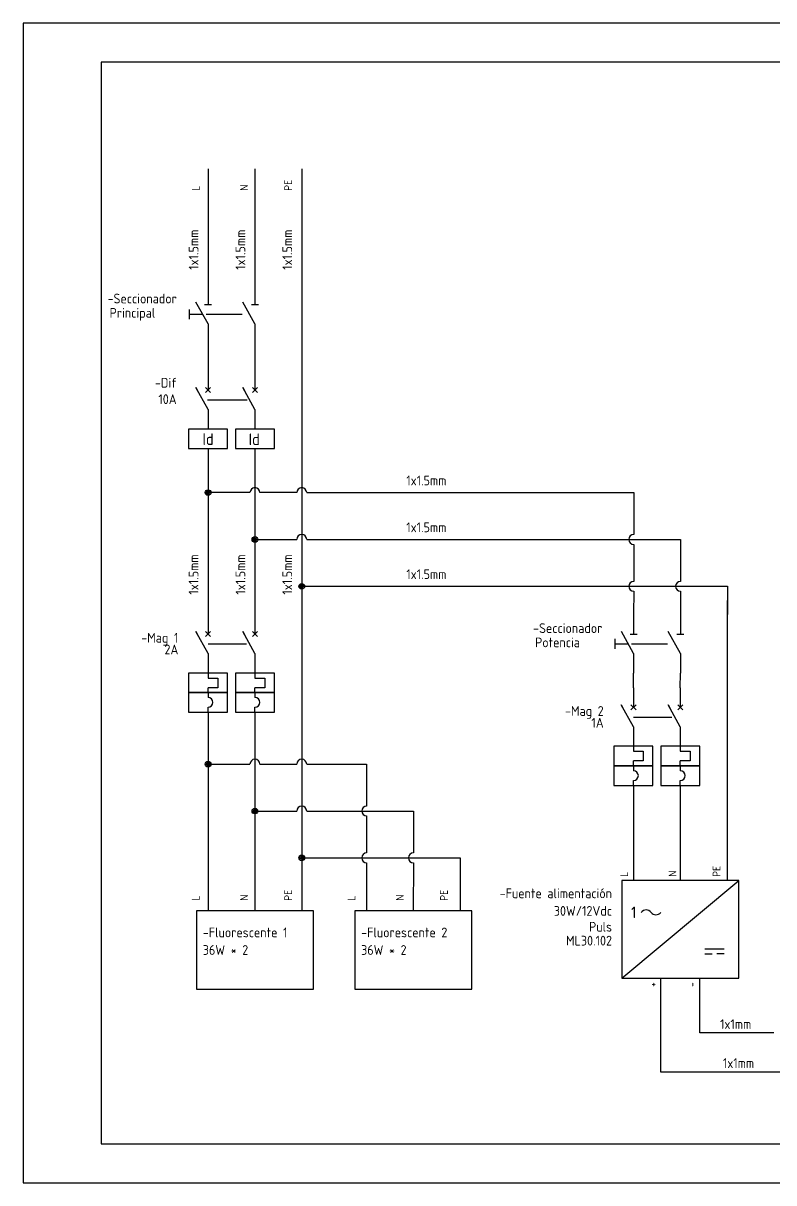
# Model space of a CAD drawing. Header units: millimetres. Extents: x 0 to 2100, y 0 to 297.
# Drawn here: x 0 to 192.3, y 0 to 297 of the extents above; entities that cross this region are included whole.
import ezdxf
from ezdxf.enums import TextEntityAlignment as Align

# ---------------------------------------------------------------- set-up
doc = ezdxf.new("R2010")
doc.units = ezdxf.units.MM
for name, color, linetype in [('Cajetin1', 7, 'Continuous'), ('DESC', 250, 'Continuous'), ('Hoja', 7, 'Continuous'), ('LINK', 9, 'Continuous'), ('MISC', 7, 'Continuous'), ('SYMS', 7, 'Continuous'), ('TAGS', 178, 'Continuous'), ('TERMS', 250, 'Continuous'), ('WIREREF', 10, 'Continuous'), ('YEL_14_THHN', 1, 'Continuous')]:
    doc.layers.add(name, color=color, linetype=linetype)
doc.styles.add('WD_IEC', font='ISOCP2.shx', dxfattribs={"width": 0.9, "height": 4})

# ---------------------------------------------------------------- blocks, each defined once
blk = doc.blocks.new('VCB11Q17')
for p, q in [((0, 7.5), (0, 2.5)), ((0, -2.5), (-3.12, 3.12)), ((-3.12, 3.12), (-2.52, 2.03)), ((-0.66, 1.84), (0.66, 3.16)), ((-0.66, 3.16), (0.66, 1.84)), ((0, -2.5), (0, -7.5)), ((0, -12.5), (0, -17.5))]:
    blk.add_line(p, q)
blk.add_lwpolyline([(-5, -7.5), (-5, -12.5), (5, -12.5), (5, -7.5)], close=True)
at = {"style": 'WD_IEC'}
for tag, p in [('INST', (-4.22, 9.11)), ('LOC', (-4.22, 6.11)), ('TAG1', (-4.22, 3.11)), ('RATING1', (-5.86, -5.86)), ('DESC1', (-5.86, -8.86)), ('DESC2', (-5.86, -11.86)), ('DESC3', (-5.86, -14.86))]:
    blk.add_attdef(tag, text='', height=2.5, dxfattribs=at).set_placement(p, align=Align.RIGHT)
blk.add_attdef('TERM01', text='', height=2, rotation=90, dxfattribs=at).set_placement((-1, 7.5), align=Align.RIGHT)
at = {"style": 'WD_IEC', "flags": 1}
for tag, p, height in [('X2TERM01', (0, 7.5), 0.32), ('MFG', (2.75, 6.5), 1.5), ('CAT', (2.75, 4), 1.5), ('X4LINK', (-2, 0), 0.32), ('X1LINK', (-0.13, 0), 0.32), ('CONTACT', (-5, -7.5), 1), ('COMMON', (-3.75, -8.75), 1), ('ASSYCODE', (0.69, -13.77), 1), ('FAMILY', (0.69, -15.27), 1), ('X8TERM02', (0, -17.5), 0.32), ('CATDESC', (0.69, -16.77), 1)]:
    blk.add_attdef(tag, p, '', height=height, dxfattribs=at)
at = {"lineweight": 15, "style": 'WD_IEC'}
blk.add_attdef('XREF', text='', height=2.5, dxfattribs=at).set_placement((-5.86, -2.86), align=Align.RIGHT)
at = {"style": 'WD_IEC'}
blk.add_attdef('I', text='', height=3, dxfattribs=at).set_placement((0.01, -11.58), align=Align.CENTER)
blk.add_attdef('TERM02', (-1, -17.5), '', height=2, rotation=90, dxfattribs=at)
blk = doc.blocks.new('VCB21Q17')
for p, q in [((0, 7.5), (0, 2.5)), ((0, -2.5), (-3.12, 3.12)), ((-3.12, 3.12), (-2.52, 2.03)), ((-0.66, 1.84), (0.66, 3.16)), ((-0.66, 3.16), (0.66, 1.84)), ((0, -2.5), (0, -7.5)), ((0, -12.5), (0, -17.5))]:
    blk.add_line(p, q)
blk.add_lwpolyline([(-5, -7.5), (-5, -12.5), (5, -12.5), (5, -7.5)], close=True)
at = {"style": 'WD_IEC'}
for tag, p in [('INST', (-4.39, 9.55)), ('LOC', (-4.39, 6.55)), ('TAG2', (-4.39, 3.55)), ('DESC1', (-6.42, -7.3)), ('DESC2', (-6.42, -10.3)), ('DESC3', (-6.42, -13.3))]:
    blk.add_attdef(tag, text='', height=2.5, dxfattribs=at).set_placement(p, align=Align.RIGHT)
blk.add_attdef('TERM01', text='', height=2, rotation=90, dxfattribs=at).set_placement((-1, 7.5), align=Align.RIGHT)
at = {"style": 'WD_IEC', "flags": 1}
for tag, p, height in [('X2TERM01', (0, 7.5), 0.32), ('X4LINK', (-2, 0), 0.32), ('X1LINK', (-0.12, 0), 0.32), ('CONTACT', (-5, -7.5), 1), ('FAMILY', (0.69, -15.27), 1), ('X8TERM02', (0, -17.5), 0.32)]:
    blk.add_attdef(tag, p, '', height=height, dxfattribs=at)
at = {"lineweight": 15, "style": 'WD_IEC'}
blk.add_attdef('XREF', text='', height=2.5, dxfattribs=at).set_placement((-6.42, -1.3), align=Align.RIGHT)
at = {"style": 'WD_IEC', "flags": 1}
blk.add_attdef('RATING1', text='', height=2.5, dxfattribs=at).set_placement((-6.42, -4.3), align=Align.RIGHT)
at = {"style": 'WD_IEC'}
blk.add_attdef('I', text='', height=3, dxfattribs=at).set_placement((-0.18, -11.62), align=Align.CENTER)
blk.add_attdef('TERM02', (-1, -17.5), '', height=2, rotation=90, dxfattribs=at)
blk = doc.blocks.new('VDS11Q65')
for p, q in [((0, 7.5), (0, 2.5)), ((0, -2.5), (-3.12, 3.13)), ((-4.83, 1.25), (-4.83, -1.25)), ((-0.88, 2.5), (0.88, 2.5)), ((-4.83, 0), (-1.39, 0)), ((0, -2.5), (0, -7.5))]:
    blk.add_line(p, q)
at = {"style": 'WD_IEC'}
for tag, p in [('INST', (-8, 8.77)), ('LOC', (-8, 5.77)), ('TAG1', (-8, 2.77)), ('RATING1', (-8, -6.35)), ('DESC1', (-8, -12.35)), ('DESC2', (-8, -15.35)), ('DESC3', (-8, -18.35))]:
    blk.add_attdef(tag, text='', height=2.5, dxfattribs=at).set_placement(p, align=Align.RIGHT)
blk.add_attdef('TERM01', text='', height=2, rotation=90, dxfattribs=at).set_placement((-1, 7.5), align=Align.RIGHT)
at = {"style": 'WD_IEC', "flags": 1}
for tag, p, height in [('X2TERM01', (0, 7.5), 0.32), ('MFG', (2.75, 6.5), 1.5), ('CAT', (2.75, 4), 1.5), ('X4LINK', (-5.69, 0), 0.32), ('X1LINK', (-0.5, 0), 0.32), ('X8TERM02', (0, -7.5), 0.32), ('ASSYCODE', (1, -9), 1), ('FAMILY', (1, -10.5), 1), ('CATDESC', (1, -12), 1), ('CONTACT', (1, -13.5), 1)]:
    blk.add_attdef(tag, p, '', height=height, dxfattribs=at)
at = {"style": 'WD_IEC'}
blk.add_attdef('TERM02', (-1, -7.5), '', height=2, rotation=90, dxfattribs=at)
at = {"lineweight": 15, "style": 'WD_IEC'}
blk.add_attdef('XREF', text='', height=2.5, dxfattribs=at).set_placement((-8, -9.35), align=Align.RIGHT)
blk = doc.blocks.new('VDS21Q65')
for p, q in [((0, 7.5), (0, 2.5)), ((0, -2.5), (-3.12, 3.13)), ((-0.88, 2.5), (0.88, 2.5)), ((0, -2.5), (0, -7.5))]:
    blk.add_line(p, q)
at = {"style": 'WD_IEC'}
for tag, p in [('INST', (-7.3, 7.4)), ('LOC', (-7.3, 4.4)), ('TAG2', (-7.3, 1.4)), ('RATING1', (-8, -6.66)), ('DESC1', (-8, -12.66)), ('DESC2', (-8, -15.66)), ('DESC3', (-8, -18.66))]:
    blk.add_attdef(tag, text='', height=2.5, dxfattribs=at).set_placement(p, align=Align.RIGHT)
blk.add_attdef('TERM01', text='', height=2, rotation=90, dxfattribs=at).set_placement((-1, 7.5), align=Align.RIGHT)
at = {"style": 'WD_IEC', "flags": 1}
for tag, p, height in [('X2TERM01', (0, 7.5), 0.32), ('X4LINK', (-3.29, 0), 0.32), ('X1LINK', (-0.5, 0), 0.32), ('X8TERM02', (0, -7.5), 0.32), ('FAMILY', (1, -10.81), 1), ('CONTACT', (1, -13.81), 1)]:
    blk.add_attdef(tag, p, '', height=height, dxfattribs=at)
at = {"style": 'WD_IEC'}
blk.add_attdef('TERM02', (-1, -7.5), '', height=2, rotation=90, dxfattribs=at)
at = {"lineweight": 15, "style": 'WD_IEC'}
blk.add_attdef('XREF', text='', height=2.5, dxfattribs=at).set_placement((-8, -9.66), align=Align.RIGHT)
blk = doc.blocks.new('WDDOT')
for radius in [0.72, 0.449, 0.223]:
    blk.add_circle((0, 0), radius)
blk = doc.blocks.new('VCB11Q9')
for p, q in [((0, 7.5), (0, 2.5)), ((0, -2.5), (-3.12, 3.12)), ((-3.12, 3.12), (-2.52, 2.03)), ((-0.66, 1.84), (0.66, 3.16)), ((-0.66, 3.16), (0.66, 1.84)), ((0, -2.5), (0, -7.5)), ((0, -7.5), (0, -8.75)), ((0, -8.75), (2.5, -8.75)), ((2.5, -8.75), (2.5, -11.25)), ((0, -12.5), (0, -11.25)), ((2.5, -11.25), (0, -11.25)), ((0, -12.5), (0, -13.75)), ((0, -17.5), (0, -16.25)), ((0, -17.5), (0, -22.5))]:
    blk.add_line(p, q)
for points in [[(-5, -7.5), (-5, -12.5), (5, -12.5), (5, -7.5)], [(-5, -12.5), (-5, -17.5), (5, -17.5), (5, -12.5)]]:
    blk.add_lwpolyline(points, close=True)
blk.add_arc((0, -15), 1.25, 270, 90)
at = {"style": 'WD_IEC'}
for tag, p in [('INST', (-7.62, 6.3)), ('LOC', (-7.62, 3.3)), ('TAG1', (-7.62, 0.3)), ('RATING1', (-7.62, -2.7)), ('DESC1', (-7.62, -15.05)), ('DESC2', (-7.62, -18.05)), ('DESC3', (-7.62, -21.05))]:
    blk.add_attdef(tag, text='', height=2.5, dxfattribs=at).set_placement(p, align=Align.RIGHT)
blk.add_attdef('TERM01', text='', height=2, rotation=90, dxfattribs=at).set_placement((-1, 7.5), align=Align.RIGHT)
at = {"style": 'WD_IEC', "flags": 1}
for tag, p, height in [('X2TERM01', (0, 7.5), 0.32), ('X4LINK', (-2.15, 0), 0.32), ('X1LINK', (0.02, 0), 0.32), ('CONTACT', (-5.15, -7.55), 1), ('COMMON', (-3.9, -8.8), 1), ('ASSYCODE', (0.69, -18.77), 1), ('FAMILY', (0.69, -20.27), 1), ('CATDESC', (0.69, -21.77), 1), ('X8TERM02', (0, -22.5), 0.32)]:
    blk.add_attdef(tag, p, '', height=height, dxfattribs=at)
at = {"style": 'WD_IEC', "flags": 9}
for tag, p in [('MFG', (7.81, 5.44)), ('CAT', (7.81, 2.94))]:
    blk.add_attdef(tag, text='', height=1.5, dxfattribs=at).set_placement(p, align=Align.RIGHT)
at = {"lineweight": 15, "style": 'WD_IEC'}
blk.add_attdef('XREF', text='', height=2.5, dxfattribs=at).set_placement((-7.62, -12.05), align=Align.RIGHT)
at = {"style": 'WD_IEC'}
blk.add_attdef('TERM02', (-1, -22.5), '', height=2, rotation=90, dxfattribs=at)
blk = doc.blocks.new('VCB21Q9')
for p, q in [((0, 7.5), (0, 2.5)), ((0, -2.5), (-3.12, 3.12)), ((-3.12, 3.12), (-2.52, 2.03)), ((-0.66, 1.84), (0.66, 3.16)), ((-0.66, 3.16), (0.66, 1.84)), ((0, -2.5), (0, -7.5)), ((0, -7.5), (0, -8.75)), ((0, -8.75), (2.5, -8.75)), ((2.5, -8.75), (2.5, -11.25)), ((0, -12.5), (0, -11.25)), ((2.5, -11.25), (0, -11.25)), ((0, -12.5), (0, -13.75)), ((0, -17.5), (0, -16.25)), ((0, -17.5), (0, -22.5))]:
    blk.add_line(p, q)
for points in [[(-5, -7.5), (-5, -12.5), (5, -12.5), (5, -7.5)], [(-5, -12.5), (-5, -17.5), (5, -17.5), (5, -12.5)]]:
    blk.add_lwpolyline(points, close=True)
blk.add_arc((0, -15), 1.25, 270, 90)
at = {"style": 'WD_IEC'}
for tag, p in [('INST', (-5.27, 9.9)), ('LOC', (-5.27, 6.9)), ('TAG2', (-5.27, 3.9)), ('DESC1', (-8.42, -12.55)), ('DESC2', (-8.42, -15.55)), ('DESC3', (-8.42, -18.55))]:
    blk.add_attdef(tag, text='', height=2.5, dxfattribs=at).set_placement(p, align=Align.RIGHT)
blk.add_attdef('TERM01', text='', height=2, rotation=90, dxfattribs=at).set_placement((-1, 7.5), align=Align.RIGHT)
at = {"style": 'WD_IEC', "flags": 1}
for tag, p, height in [('X2TERM01', (0, 7.5), 0.32), ('X4LINK', (-2.15, 0), 0.32), ('X1LINK', (-0.13, 0), 0.32), ('CONTACT', (-5.15, -7.55), 1), ('FAMILY', (0.69, -20.27), 1), ('X8TERM02', (0, -22.5), 0.32)]:
    blk.add_attdef(tag, p, '', height=height, dxfattribs=at)
at = {"lineweight": 15, "style": 'WD_IEC'}
blk.add_attdef('XREF', text='', height=2.5, dxfattribs=at).set_placement((-8.42, -6.55), align=Align.RIGHT)
at = {"style": 'WD_IEC', "flags": 1}
blk.add_attdef('RATING1', text='', height=2.5, dxfattribs=at).set_placement((-8.42, -9.55), align=Align.RIGHT)
at = {"style": 'WD_IEC'}
blk.add_attdef('TERM02', (-1, -22.5), '', height=2, rotation=90, dxfattribs=at)
blk = doc.blocks.new('VPW1_1PH')
for p, q in [((-5, -25), (25, 0)), ((16.25, -17.5), (21.25, -17.5)), ((16.25, -18.75), (18.125, -18.75)), ((21.25, -18.75), (19.375, -18.75))]:
    blk.add_line(p, q)
blk.add_lwpolyline([(-5, 0), (-5, -25), (25, -25), (25, 0)], close=True)
for centre, start, end in [((1.25, -9.0625), 36.869898, 143.130102), ((3.75, -7.1875), 216.869898, 323.130102)]:
    blk.add_arc(centre, 1.5625, start, end)
at = {"style": 'WD_IEC'}
blk.add_text('1', height=3, dxfattribs=at).set_placement((-1.25, -8.125), align=Align.MIDDLE_RIGHT)
for tag, p in [('TERM02', (9, 1)), ('TERM03', (19, 1)), ('TERM01', (-1, 1))]:
    blk.add_attdef(tag, p, '', height=2, rotation=90, dxfattribs=at)
for tag, p in [('INST', (-7.5, 2.5)), ('LOC', (-7.5, -1)), ('TAG1', (-7.5, -4.5)), ('RATING1', (-7.5, -9)), ('XREF', (-7.5, -13)), ('DESC1', (-7.5, -16.85)), ('DESC2', (-7.5, -20.35)), ('DESC3', (-7.5, -23.85))]:
    blk.add_attdef(tag, text='', height=2.5, dxfattribs=at).set_placement(p, align=Align.RIGHT)
at = {"style": 'WD_IEC', "flags": 1}
for tag, p, height in [('X2TERM01', (0, 0), 0.32), ('X2TERM02', (10, 0), 0.32), ('X2TERM03', (20, 0), 0.32), ('MFG', (27.75, -1), 1.5), ('CAT', (27.75, -3.5), 1.5), ('ASSYCODE', (26, -21.5), 1), ('FAMILY', (26, -23), 1), ('CATDESC', (26, -24.5), 1), ('X8TERM04', (5, -25), 0.32), ('X8TERM05', (15, -25), 0.32)]:
    blk.add_attdef(tag, p, '', height=height, dxfattribs=at)
at = {"style": 'WD_IEC'}
for tag, p in [('TERM04', (4, -26)), ('TERM05', (14, -26))]:
    blk.add_attdef(tag, text='', height=2, rotation=90, dxfattribs=at).set_placement(p, align=Align.RIGHT)

msp = doc.modelspace()

# ---------------------------------------------------------------- linework, layer by layer
for points in [[(44.38, 49.63), (74.38, 49.63), (74.38, 69.63), (44.38, 69.63)], [(84.95, 49.63), (114.95, 49.63), (114.95, 69.63), (84.95, 69.63)]]:
    msp.add_lwpolyline(points, close=True)
at = {"layer": 'Cajetin1'}
msp.add_lwpolyline([(20, 10), (410, 10), (410, 287), (20, 287)], close=True, dxfattribs=at)
at = {"layer": 'Hoja'}
msp.add_lwpolyline([(0, 0), (420, 0), (420, 297), (0, 297)], close=True, dxfattribs=at)
at = {"layer": 'LINK'}
for points in [[(46.88, 222.46), (56.1, 222.46)], [(47.25, 200.55), (57.38, 200.55)], [(47.41, 138.04), (57.23, 138.04)], [(155.91, 138.04), (165.12, 138.04)], [(156.4, 119.29), (166.23, 119.29)]]:
    msp.add_lwpolyline(points, dxfattribs=at)
at = {"layer": 'WIREREF'}
for p, q in [((47.38, 214.96), (47.38, 208.05)), ((59.38, 214.96), (59.38, 208.05)), ((58.11, 176.77), (47.38, 176.77)), ((70.11, 176.77), (60.65, 176.77)), ((180.43, 145.54), (180.38, 77.39)), ((156.38, 126.79), (156.41, 130.54)), ((168.38, 126.79), (168.41, 130.54)), ((47.38, 115.54), (47.38, 69.63)), ((59.38, 115.54), (59.38, 69.63)), ((71.38, 115.54), (71.38, 69.63)), ((156.38, 96.79), (156.38, 77.39)), ((168.38, 96.79), (168.38, 77.39)), ((189.47, 38.38), (173.38, 38.38)), ((192.34, 38.38), (189.47, 38.38)), ((189.47, 28.38), (163.38, 28.38)), ((202.34, 28.38), (189.47, 28.38))]:
    msp.add_line(p, q, dxfattribs=at)
at = {"layer": 'YEL_14_THHN'}
for p, q in [((47.38, 259.7), (47.38, 229.96)), ((59.38, 259.7), (59.38, 229.96)), ((71.38, 259.7), (71.38, 183.05)), ((47.38, 183.05), (47.38, 145.54)), ((59.38, 183.05), (59.38, 145.54)), ((71.38, 183.05), (71.38, 115.54)), ((72.65, 176.77), (119.57, 176.77)), ((119.57, 176.77), (156.44, 176.77)), ((156.44, 176.77), (156.44, 166.04)), ((59.38, 164.77), (70.11, 164.77)), ((72.65, 164.77), (119.57, 164.77)), ((119.57, 164.77), (168.44, 164.77)), ((156.44, 163.5), (156.44, 154.04)), ((168.44, 164.77), (168.44, 154.04)), ((71.38, 152.77), (119.57, 152.77)), ((119.57, 152.77), (180.44, 152.77)), ((156.44, 151.5), (156.41, 145.54)), ((168.44, 151.5), (168.41, 145.54)), ((180.44, 152.77), (180.43, 145.54)), ((180.44, 152.77), (180.44, 145.54)), ((47.38, 107.22), (58.11, 107.22)), ((60.65, 107.22), (70.11, 107.22)), ((72.65, 107.22), (79.31, 107.22)), ((79.31, 107.22), (88.01, 107.22)), ((88.01, 107.22), (88.01, 96.49)), ((59.38, 95.22), (70.11, 95.22)), ((72.65, 95.22), (79.31, 95.22)), ((79.31, 95.22), (100.01, 95.22)), ((100.01, 95.22), (100.01, 84.49)), ((88.01, 93.95), (88.01, 84.49)), ((71.38, 83.22), (79.31, 83.22)), ((79.31, 83.22), (112.01, 83.22)), ((112.01, 83.22), (112.01, 69.63)), ((88.01, 81.95), (88.01, 69.63)), ((100.01, 81.95), (99.95, 69.63)), ((163.38, 28.38), (163.38, 52.39)), ((173.38, 38.38), (173.38, 52.39))]:
    msp.add_line(p, q, dxfattribs=at)
for centre, start, end in [((59.38, 176.77), 0, 180), ((71.38, 176.77), 0, 180), ((71.38, 164.77), 0, 180), ((156.44, 164.77), 90, 270), ((156.44, 152.77), 90, 270), ((168.44, 152.77), 90, 270), ((59.38, 107.22), 0, 180), ((71.38, 107.22), 0, 180), ((71.38, 95.22), 0, 180), ((88.01, 95.22), 90, 270), ((88.01, 83.22), 90, 270), ((100.01, 83.22), 90, 270)]:
    msp.add_arc(centre, 1.27, start, end, dxfattribs=at)

# ---------------------------------------------------------------- block references
at = {"layer": 'SYMS'}
ref = msp.add_blockref('VDS11Q65', (47.38, 222.46), dxfattribs=at)
ref.add_attrib('TAG1', '-Seccionador', dxfattribs={"layer": 'TAGS', "height": 2.5, "style": 'WD_IEC'}).set_placement((39.38, 225.22), align=Align.RIGHT)
for name, p in [('VDS21Q65', (59.38, 222.46)), ('WDDOT', (47.38, 176.77)), ('WDDOT', (59.38, 164.77)), ('WDDOT', (71.38, 152.77)), ('VCB21Q9', (59.38, 138.04)), ('VDS21Q65', (168.41, 138.04)), ('VCB21Q9', (168.38, 119.29)), ('WDDOT', (47.38, 107.22)), ('WDDOT', (59.38, 95.22)), ('WDDOT', (71.38, 83.22))]:
    msp.add_blockref(name, p, dxfattribs=at)
ref = msp.add_blockref('VCB11Q17', (47.38, 200.55), dxfattribs=at)
ref.add_attrib('I', 'Id', dxfattribs={"layer": 'MISC', "height": 3, "style": 'WD_IEC'}).set_placement((47.39, 188.97), align=Align.CENTER)
ref.add_attrib('RATING1', '10A', dxfattribs={"layer": 'MISC', "height": 2.5, "style": 'WD_IEC'}).set_placement((39.33, 199.45), align=Align.RIGHT)
ref.add_attrib('TAG1', '-Dif', dxfattribs={"layer": 'TAGS', "height": 2.5, "style": 'WD_IEC'}).set_placement((39.38, 203.66), align=Align.RIGHT)
ref = msp.add_blockref('VCB21Q17', (59.38, 200.55), dxfattribs=at)
ref.add_attrib('I', 'Id', dxfattribs={"layer": 'MISC', "height": 3, "style": 'WD_IEC'}).set_placement((59.21, 188.93), align=Align.CENTER)
ref = msp.add_blockref('VCB11Q9', (47.38, 138.04), dxfattribs=at)
ref.add_attrib('RATING1', '2A', dxfattribs={"layer": 'MISC', "height": 2.5, "style": 'WD_IEC'}).set_placement((39.76, 135.34), align=Align.RIGHT)
ref.add_attrib('TAG1', '-Mag 1', dxfattribs={"layer": 'TAGS', "height": 2.5, "style": 'WD_IEC'}).set_placement((39.76, 138.34), align=Align.RIGHT)
ref = msp.add_blockref('VDS11Q65', (156.41, 138.04), dxfattribs=at)
ref.add_attrib('TAG1', '-Seccionador', dxfattribs={"layer": 'TAGS', "height": 2.5, "style": 'WD_IEC'}).set_placement((148.41, 140.81), align=Align.RIGHT)
ref = msp.add_blockref('VCB11Q9', (156.38, 119.29), dxfattribs=at)
ref.add_attrib('RATING1', '1A', dxfattribs={"layer": 'MISC', "height": 2.5, "style": 'WD_IEC'}).set_placement((148.75, 116.59), align=Align.RIGHT)
ref.add_attrib('TAG1', '-Mag 2', dxfattribs={"layer": 'TAGS', "height": 2.5, "style": 'WD_IEC'}).set_placement((148.75, 119.59), align=Align.RIGHT)
ref = msp.add_blockref('VPW1_1PH', (158.38, 77.39), dxfattribs=at)
ref.add_attrib('TERM05', '-', dxfattribs={"layer": 'TERMS', "height": 2, "rotation": 90, "style": 'WD_IEC'}).set_placement((172.38, 51.39), align=Align.RIGHT)
ref.add_attrib('TERM04', '+', dxfattribs={"layer": 'TERMS', "height": 2, "rotation": 90, "style": 'WD_IEC'}).set_placement((162.38, 51.39), align=Align.RIGHT)
ref.add_attrib('TERM03', 'PE', (178.67, 78.39), dxfattribs={"layer": 'TERMS', "height": 2, "rotation": 90, "style": 'WD_IEC'})
ref.add_attrib('TERM02', 'N', (167.38, 78.39), dxfattribs={"layer": 'TERMS', "height": 2, "rotation": 90, "style": 'WD_IEC'})
ref.add_attrib('TERM01', 'L', (154.99, 78.39), dxfattribs={"layer": 'TERMS', "height": 2, "rotation": 90, "style": 'WD_IEC'})
ref.add_attrib('DESC2', 'Puls', dxfattribs={"layer": 'DESC', "height": 2.5, "style": 'WD_IEC'}).set_placement((150.88, 64.33), align=Align.RIGHT)
ref.add_attrib('DESC1', 'ML30.102', dxfattribs={"layer": 'DESC', "height": 2.5, "style": 'WD_IEC'}).set_placement((150.88, 60.77), align=Align.RIGHT)
ref.add_attrib('RATING1', '30W/12Vdc', dxfattribs={"layer": 'MISC', "height": 2.5, "style": 'WD_IEC'}).set_placement((150.88, 68.39), align=Align.RIGHT)
ref.add_attrib('TAG1', '-Fuente alimentación', dxfattribs={"layer": 'TAGS', "height": 2.5, "style": 'WD_IEC'}).set_placement((150.88, 72.89), align=Align.RIGHT)

# ---------------------------------------------------------------- texts
at = {"layer": 'MISC', "style": 'WD_IEC'}
for p in [(46.03, 58.38), (86.6, 58.38)]:
    msp.add_text('36W * 2', height=2.5, dxfattribs=at).set_placement(p)
at = {"layer": 'TAGS', "style": 'WD_IEC'}
for s, rotation, p in [('1x1.5mm', 90, (44.92, 233.84)), ('1x1.5mm', 90, (56.92, 233.84)), ('1x1.5mm', 90, (68.92, 233.84)), ('Principal', 0, (22.14, 221.57)), ('1x1.5mm', 0, (98.17, 178.63)), ('1x1.5mm', 0, (98.17, 166.63)), ('1x1.5mm', 90, (44.92, 150.65)), ('1x1.5mm', 90, (56.92, 150.65)), ('1x1.5mm', 90, (68.92, 150.65)), ('1x1.5mm', 0, (98.17, 154.63)), ('Potencia', 0, (131.17, 137.16)), ('1x1mm', 0, (178.57, 39.41)), ('1x1mm', 0, (179.31, 29.41))]:
    msp.add_text(s, height=2.5, rotation=rotation, dxfattribs=at).set_placement(p)
for s, p in [('-Fluorescente 1', (46.03, 62.88)), ('-Fluorescente 2', (86.6, 62.88))]:
    msp.add_text(s, height=2.5, dxfattribs=at).set_placement(p)
at = {"layer": 'TERMS', "style": 'WD_IEC'}
for s, p in [('N', (57.6, 254.1)), ('PE', (68.89, 254.1)), ('L', (45.21, 254.1)), ('PE', (68.89, 72.26)), ('PE', (108.83, 72.26)), ('L', (45.21, 72.26)), ('N', (57.6, 72.26)), ('L', (85.15, 72.26)), ('N', (97.53, 72.26))]:
    msp.add_text(s, height=2, rotation=90, dxfattribs=at).set_placement(p)

doc.saveas('drawing.dxf')
